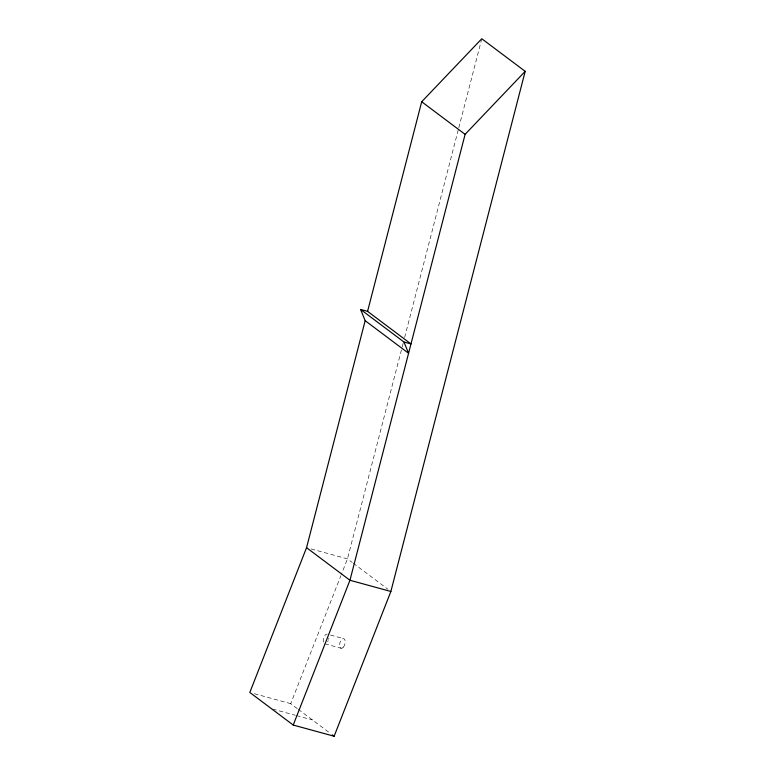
<?xml version="1.0" encoding="UTF-8"?>
<svg xmlns="http://www.w3.org/2000/svg" width="775" height="775" viewBox="0 0 775 775"><rect width="100%" height="100%" fill="white"/><g stroke="black" fill="none" stroke-linecap="round" stroke-linejoin="round"><path stroke-width="0.58" stroke-dasharray="3.88 2.91" d="M403.126 343.325L347.462 558.882L341.31 574.595M404.637 337.474L458.49 128.95M458.79 127.778L481.478 39.922M297.329 708.621L290.722 703.661L340.864 575.709M311.095 548.923L347.462 558.882L352.286 562.495M330.479 635.054L343.567 638.639M324.88 643.792L341.252 648.278M254.355 693.702L290.722 703.661M272.655 709.057L295.382 715.286M296.515 715.596L312.432 719.956M353.255 563.222L387.984 589.3M298.278 709.328L330.363 733.412M328.813 638.106A4.96 2.577 -74.7 0 1 328.6 639.375M328.213 640.605A4.96 2.577 -74.7 0 1 327.68 641.729M323.417 642.107A4.96 2.577 -74.7 0 1 324.124 636.769A4.96 2.577 -74.7 0 1 327.205 634.153M343.393 647.144A4.96 2.577 -74.7 0 0 344.197 638.9A4.96 2.577 -74.7 0 0 339.634 644.325A4.96 2.577 -74.7 0 0 343.393 647.144"/><path stroke-width="1.16" d="M367.573 311.356L421.697 101.758L481.779 38.75L525.188 71.339L390.871 591.47L334.132 736.25L293.221 725.042L249.812 692.453L306.551 547.673L365.17 320.685L360.598 309.448L367.573 311.356L410.973 343.935L403.988 342.027L360.598 309.448M525.188 71.339L465.107 134.346L349.961 580.262L293.221 725.042M390.871 591.47L349.961 580.262L306.551 547.673M421.697 101.758L465.107 134.346M365.17 320.685L408.561 353.264L403.988 342.027M332.243 734.836L334.132 736.25"/></g></svg>
